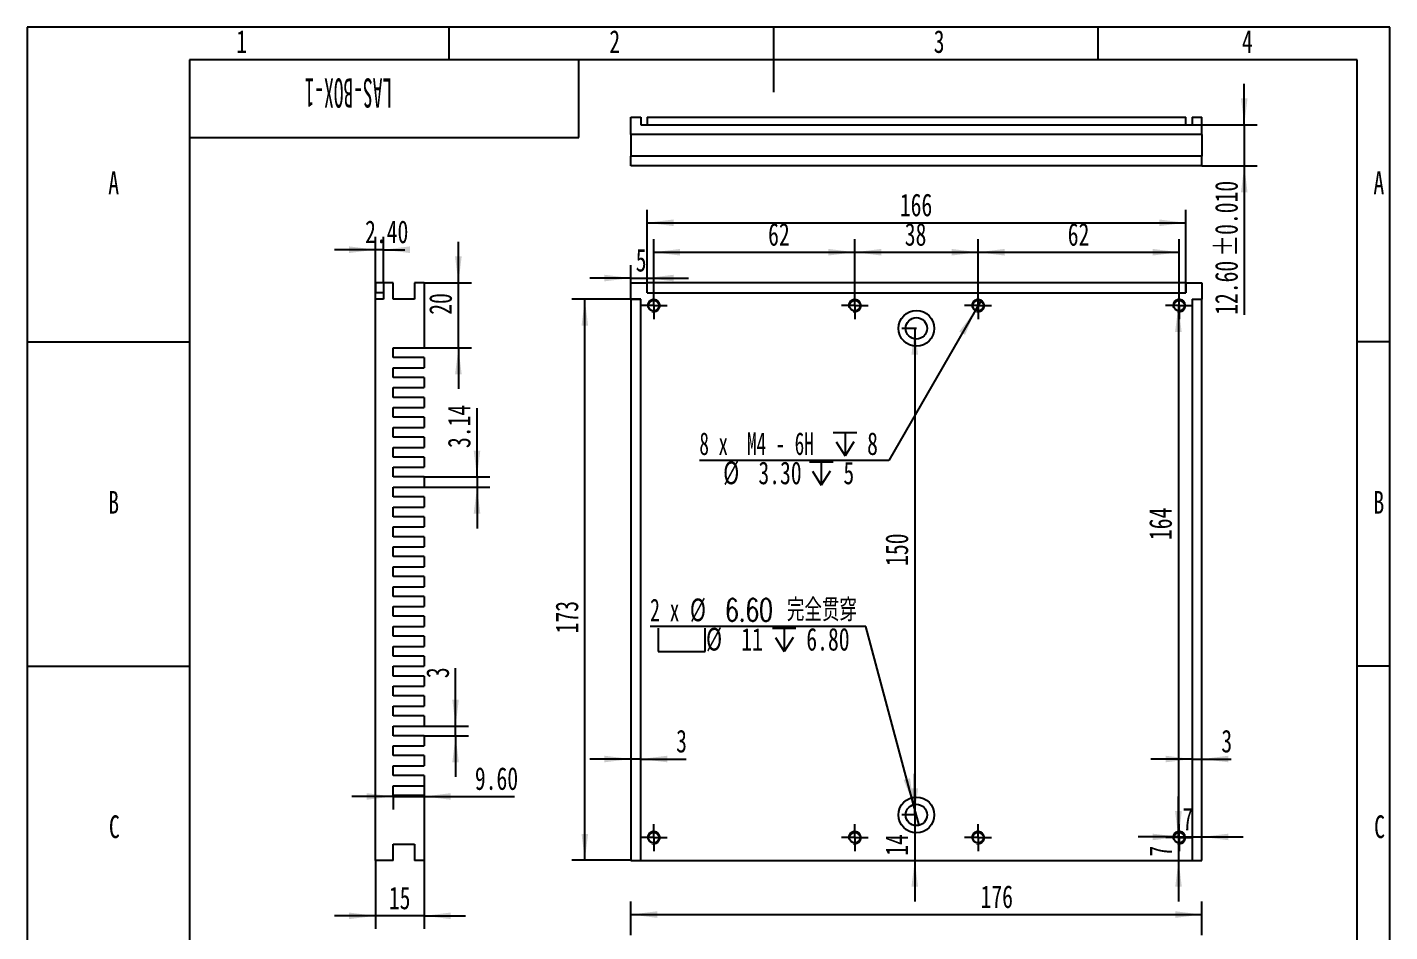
# Model space of a CAD drawing. Header units: millimetres. Extents: x 0 to 210, y 0 to 297.
# Drawn here: x 0 to 210, y 157.6 to 297 of the extents above; entities that cross this region are included whole.
import ezdxf

# ---------------------------------------------------------------- set-up
doc = ezdxf.new("R2010")
doc.units = ezdxf.units.MM
doc.layers.add('图框', color=7, linetype='Continuous')
doc.layers.add('图纸格式', color=7, linetype='Continuous')
doc.styles.add('SLDTEXTSTYLE0', font='TXT', dxfattribs={"width": 0.7, "bigfont": 'bigfont'})
doc.styles.add('SLDTEXTSTYLE5', font='TXT', dxfattribs={"width": 0.7})
doc.styles.add('SLDTEXTSTYLE6', font='TXT', dxfattribs={"width": 0.49})
doc.styles.add('SLDTEXTSTYLE7', font='TXT', dxfattribs={"width": 0.616667})
doc.styles.add('SLDTEXTSTYLE8', font='TXT', dxfattribs={"width": 0.633333})
doc.dimstyles.new('SLDDIMSTYLE0', dxfattribs={"dimtxt": 3.5, "dimasz": 4.08, "dimexe": 0, "dimexo": 0.0625, "dimgap": 0.875, "dimtad": 2, "dimlfac": 2, "dimrnd": 1e-09, "dimzin": 12, "dimdsep": 46, "dimtxsty": 'SLDTEXTSTYLE5', "dimsah": 1, "dimcen": 0.09, "dimadec": 0, "dimazin": 3, "dimtfac": 1, "dimtofl": 0, "dimtmove": 0, "dimatfit": 3, "dimfxl": 0, "dimfrac": 2, "dimtolj": 1, "dimtzin": 12, "dimarcsym": 0})
doc.dimstyles.new('SLDDIMSTYLE1', dxfattribs={"dimtxt": 3.5, "dimasz": 4.08, "dimexe": 0, "dimexo": 0.0625, "dimgap": 0.875, "dimtad": 2, "dimlfac": 2, "dimrnd": 1e-09, "dimzin": 12, "dimdsep": 46, "dimtxsty": 'SLDTEXTSTYLE5', "dimsah": 1, "dimcen": 0.09, "dimadec": 0, "dimazin": 3, "dimtfac": 1, "dimtmove": 0, "dimatfit": 0, "dimfxl": 0, "dimfrac": 2, "dimtolj": 1, "dimtzin": 12, "dimarcsym": 0})
doc.dimstyles.new('SLDDIMSTYLE2', dxfattribs={"dimtxt": 3.5, "dimasz": 4.08, "dimexe": 0, "dimexo": 0.0625, "dimgap": 0.875, "dimtad": 0, "dimtih": 1, "dimtoh": 1, "dimdec": 6, "dimlfac": 2, "dimrnd": 1e-09, "dimzin": 12, "dimdsep": 46, "dimtxsty": 'SLDTEXTSTYLE5', "dimblk1": 'NONE', "dimsah": 1, "dimcen": 0, "dimadec": 0, "dimazin": 3, "dimtfac": 1, "dimtmove": 0, "dimatfit": 3, "dimldrblk": 'NONE', "dimfxl": 0, "dimfrac": 2, "dimtolj": 1, "dimtzin": 12, "dimarcsym": 0})
doc.dimstyles.new('SLDDIMSTYLE3', dxfattribs={"dimtxt": 3.5, "dimasz": 4.08, "dimexe": 0, "dimexo": 0.0625, "dimgap": 0.875, "dimtad": 0, "dimtih": 1, "dimtoh": 1, "dimlfac": 2, "dimrnd": 1e-09, "dimzin": 4, "dimdsep": 46, "dimtxsty": 'SLDTEXTSTYLE5', "dimblk1": 'NONE', "dimsah": 1, "dimcen": 0, "dimadec": 0, "dimazin": 1, "dimtfac": 1, "dimtmove": 0, "dimatfit": 3, "dimldrblk": 'NONE', "dimfxl": 0, "dimfrac": 2, "dimtolj": 1, "dimtzin": 12, "dimarcsym": 0})
doc.dimstyles.new('SLDDIMSTYLE4', dxfattribs={"dimtxt": 3.5, "dimasz": 4.08, "dimexe": 0, "dimexo": 0.0625, "dimgap": 0.875, "dimtad": 2, "dimlfac": 2, "dimrnd": 1e-09, "dimzin": 4, "dimdsep": 46, "dimtxsty": 'SLDTEXTSTYLE5', "dimsah": 1, "dimcen": 0.09, "dimadec": 0, "dimazin": 1, "dimtfac": 1, "dimtmove": 0, "dimatfit": 0, "dimfxl": 0, "dimfrac": 2, "dimtolj": 1, "dimtzin": 12, "dimarcsym": 0})
doc.dimstyles.new('SLDDIMSTYLE5', dxfattribs={"dimtxt": 3.5, "dimasz": 4.08, "dimexe": 0, "dimexo": 0.0625, "dimgap": 0.875, "dimtad": 2, "dimlfac": 2, "dimrnd": 1e-09, "dimzin": 4, "dimdsep": 46, "dimtxsty": 'SLDTEXTSTYLE5', "dimsah": 1, "dimcen": 0.09, "dimadec": 0, "dimazin": 1, "dimtol": 1, "dimtp": 0.01, "dimtm": 0.01, "dimtfac": 1, "dimtdec": 3, "dimtmove": 0, "dimatfit": 0, "dimfxl": 0, "dimfrac": 2, "dimtolj": 1, "dimtzin": 0, "dimarcsym": 0})

# ---------------------------------------------------------------- blocks, each defined once
blk = doc.blocks.new('_D')
at = {"layer": '图纸格式'}
for p, q in [((127.55, 256.16), (127.55, 264.32)), ((146.55, 256.16), (146.55, 264.32)), ((127.55, 262.32), (146.55, 262.32))]:
    blk.add_line(p, q, dxfattribs=at)
for points in [[(127.55, 262.32), (131.63, 261.81), (131.63, 262.83)], [(146.55, 262.32), (142.47, 262.83), (142.47, 261.81)]]:
    blk.add_solid(points, dxfattribs=at)
at = {"layer": '图纸格式', "insert": (135.25, 266.83), "char_height": 3.5, "attachment_point": 1, "style": 'SLDTEXTSTYLE5'}
blk.add_mtext('38', dxfattribs=at)
blk = doc.blocks.new('_D_1')
at = {"layer": '图纸格式'}
for p, q in [((146.55, 256.16), (146.55, 264.32)), ((177.55, 256.16), (177.55, 264.32)), ((146.55, 262.32), (177.55, 262.32))]:
    blk.add_line(p, q, dxfattribs=at)
for points in [[(146.55, 262.32), (150.63, 261.81), (150.63, 262.83)], [(177.55, 262.32), (173.47, 262.83), (173.47, 261.81)]]:
    blk.add_solid(points, dxfattribs=at)
at = {"layer": '图纸格式', "insert": (160.37, 266.83), "char_height": 3.5, "attachment_point": 1, "style": 'SLDTEXTSTYLE5'}
blk.add_mtext('62', dxfattribs=at)
blk = doc.blocks.new('_D_2')
at = {"layer": '图纸格式'}
for p, q in [((96.55, 254.09), (96.55, 264.32)), ((127.55, 256.16), (127.55, 264.32)), ((96.55, 262.32), (127.55, 262.32))]:
    blk.add_line(p, q, dxfattribs=at)
for points in [[(96.55, 262.32), (100.63, 261.81), (100.63, 262.83)], [(127.55, 262.32), (123.47, 262.83), (123.47, 261.81)]]:
    blk.add_solid(points, dxfattribs=at)
at = {"layer": '图纸格式', "insert": (114.19, 266.83), "char_height": 3.5, "attachment_point": 1, "style": 'SLDTEXTSTYLE5'}
blk.add_mtext('62', dxfattribs=at)
blk = doc.blocks.new('_D_3')
at = {"layer": '图纸格式'}
for p, q in [((177.55, 254.09), (175.42, 254.09)), ((177.42, 254.09), (177.42, 172.09))]:
    blk.add_line(p, q, dxfattribs=at)
for points in [[(177.42, 254.09), (176.91, 250.01), (177.93, 250.01)], [(177.42, 172.09), (177.93, 176.17), (176.91, 176.17)]]:
    blk.add_solid(points, dxfattribs=at)
at = {"layer": '图纸格式', "insert": (172.91, 217.95), "char_height": 3.5, "attachment_point": 1, "rotation": 90, "style": 'SLDTEXTSTYLE5'}
blk.add_mtext('164', dxfattribs=at)
blk = doc.blocks.new('_D_4')
at = {"layer": '图纸格式'}
for p, q in [((177.45, 172.09), (177.45, 178.44)), ((177.45, 172.09), (177.45, 168.59)), ((177.45, 168.59), (177.45, 162.24))]:
    blk.add_line(p, q, dxfattribs=at)
for points in [[(177.45, 172.09), (177.95, 176.17), (176.94, 176.17)], [(177.45, 168.59), (176.94, 164.51), (177.95, 164.51)]]:
    blk.add_solid(points, dxfattribs=at)
at = {"layer": '图纸格式', "insert": (172.93, 169.17), "char_height": 3.5, "attachment_point": 1, "rotation": 90, "style": 'SLDTEXTSTYLE5'}
blk.add_mtext('7', dxfattribs=at)
blk = doc.blocks.new('_D_5')
at = {"layer": '图纸格式'}
for p, q in [((177.55, 172.2), (171.2, 172.2)), ((177.55, 172.2), (181.05, 172.2)), ((181.05, 172.2), (187.4, 172.2))]:
    blk.add_line(p, q, dxfattribs=at)
for points in [[(177.55, 172.2), (173.47, 172.7), (173.47, 171.69)], [(181.05, 172.2), (185.13, 171.69), (185.13, 172.7)]]:
    blk.add_solid(points, dxfattribs=at)
at = {"layer": '图纸格式', "insert": (178.03, 176.71), "char_height": 3.5, "attachment_point": 1, "style": 'SLDTEXTSTYLE5'}
blk.add_mtext('7', dxfattribs=at)
blk = doc.blocks.new('_D_6')
at = {"layer": '图纸格式'}
for p, q in [((93.05, 184.2), (86.7, 184.2)), ((94.55, 184.2), (93.05, 184.2)), ((94.55, 184.2), (101.54, 184.2))]:
    blk.add_line(p, q, dxfattribs=at)
for points in [[(93.05, 184.2), (88.97, 184.71), (88.97, 183.7)], [(94.55, 184.2), (98.63, 183.7), (98.63, 184.71)]]:
    blk.add_solid(points, dxfattribs=at)
at = {"layer": '图纸格式', "insert": (100.01, 188.72), "char_height": 3.5, "attachment_point": 1, "style": 'SLDTEXTSTYLE5'}
blk.add_mtext('3', dxfattribs=at)
blk = doc.blocks.new('_D_7')
at = {"layer": '图纸格式'}
for p, q in [((179.55, 184.2), (173.2, 184.2)), ((179.55, 184.2), (181.05, 184.2)), ((181.05, 184.2), (185.58, 184.2))]:
    blk.add_line(p, q, dxfattribs=at)
for points in [[(179.55, 184.2), (175.47, 184.71), (175.47, 183.7)], [(181.05, 184.2), (185.13, 183.7), (185.13, 184.71)]]:
    blk.add_solid(points, dxfattribs=at)
at = {"layer": '图纸格式', "insert": (184.04, 188.72), "char_height": 3.5, "attachment_point": 1, "style": 'SLDTEXTSTYLE5'}
blk.add_mtext('3', dxfattribs=at)
blk = doc.blocks.new('_D_8')
at = {"layer": '图纸格式'}
for p, q in [((94.55, 255.09), (83.94, 255.09)), ((85.94, 168.59), (85.94, 255.09)), ((93.05, 168.59), (83.94, 168.59))]:
    blk.add_line(p, q, dxfattribs=at)
for points in [[(85.94, 255.09), (85.43, 251.01), (86.44, 251.01)], [(85.94, 168.59), (86.44, 172.67), (85.43, 172.67)]]:
    blk.add_solid(points, dxfattribs=at)
at = {"layer": '图纸格式', "insert": (81.42, 203.57), "char_height": 3.5, "attachment_point": 1, "rotation": 90, "style": 'SLDTEXTSTYLE5'}
blk.add_mtext('173', dxfattribs=at)
blk = doc.blocks.new('_D_9')
at = {"layer": '图纸格式'}
for p, q in [((95.55, 256.09), (95.55, 268.86)), ((178.55, 256.09), (178.55, 268.86)), ((95.55, 266.86), (178.55, 266.86))]:
    blk.add_line(p, q, dxfattribs=at)
for points in [[(95.55, 266.86), (99.63, 266.35), (99.63, 267.37)], [(178.55, 266.86), (174.47, 267.37), (174.47, 266.35)]]:
    blk.add_solid(points, dxfattribs=at)
at = {"layer": '图纸格式', "insert": (134.49, 271.37), "char_height": 3.5, "attachment_point": 1, "style": 'SLDTEXTSTYLE5'}
blk.add_mtext('166', dxfattribs=at)
blk = doc.blocks.new('_D_10')
at = {"layer": '图纸格式'}
for p, q in [((93.05, 258.34), (86.7, 258.34)), ((93.05, 257.59), (93.05, 260.34)), ((93.05, 258.34), (95.55, 258.34)), ((95.55, 257.59), (95.55, 260.34)), ((95.55, 258.34), (101.9, 258.34))]:
    blk.add_line(p, q, dxfattribs=at)
for points in [[(93.05, 258.34), (88.97, 258.85), (88.97, 257.83)], [(95.55, 258.34), (99.63, 257.83), (99.63, 258.85)]]:
    blk.add_solid(points, dxfattribs=at)
at = {"layer": '图纸格式', "insert": (93.78, 262.85), "char_height": 3.5, "attachment_point": 1, "style": 'SLDTEXTSTYLE5'}
blk.add_mtext('5', dxfattribs=at)
blk = doc.blocks.new('SW_SYMBOL_HOLE_DEPTH')
at = {"layer": '图纸格式', "color": 0}
for p, q in [((0, 875), (800, 875)), ((100, 555), (400, 75)), ((400, 875), (400, 75)), ((700, 555), (400, 75))]:
    blk.add_line(p, q, dxfattribs=at)
blk = doc.blocks.new('_D_11')
at = {"layer": '图纸格式'}
for p, q in [((146.96, 254.8), (146.14, 253.37)), ((146.14, 253.37), (132.79, 230.24)), ((132.79, 230.24), (103.6, 230.24))]:
    blk.add_line(p, q, dxfattribs=at)
blk.add_solid([(146.14, 253.37), (143.66, 250.09), (144.54, 249.58)], dxfattribs=at)
at = {"layer": '图纸格式', "xscale": 0.004511737089201878, "yscale": 0.004511737089201878, "zscale": 0.004511737089201878}
for p in [(124.24, 230.58), (120.58, 226.06)]:
    blk.add_blockref('SW_SYMBOL_HOLE_DEPTH', p, dxfattribs=at)
at = {"layer": '图纸格式', "char_height": 3.5, "attachment_point": 1}
for s, insert, style in [('8 x  M4 - 6H', (103.6, 234.57), 'SLDTEXTSTYLE7'), ('8', (129.45, 234.57), 'SLDTEXTSTYLE5'), ('%%c', (107.26, 230.07), 'SLDTEXTSTYLE5'), ('3.30', (112.69, 230.06), 'SLDTEXTSTYLE5'), ('5', (125.79, 230.06), 'SLDTEXTSTYLE5')]:
    blk.add_mtext(s, dxfattribs=dict(at, insert=insert, style=style))
blk = doc.blocks.new('_None')
blk = doc.blocks.new('SW_SYMBOL_HOLE_SPOT')
at = {"layer": '图纸格式', "color": 0}
for p, q in [((0, 875), (0, 75)), ((1600, 75), (1600, 875)), ((0, 75), (1600, 75))]:
    blk.add_line(p, q, dxfattribs=at)
blk = doc.blocks.new('_D_12')
at = {"layer": '图纸格式'}
for p, q in [((129.27, 204.61), (96, 204.61)), ((136.62, 177.18), (129.27, 204.61)), ((137.48, 173.99), (136.62, 177.18))]:
    blk.add_line(p, q, dxfattribs=at)
blk.add_solid([(136.62, 177.18), (136.06, 181.25), (135.07, 180.99)], dxfattribs=at)
at = {"layer": '图纸格式', "xscale": 0.004511737089201878, "yscale": 0.004511737089201878, "zscale": 0.004511737089201878}
for name, p in [('SW_SYMBOL_HOLE_SPOT', (97.25, 200.43)), ('SW_SYMBOL_HOLE_DEPTH', (114.87, 200.43))]:
    blk.add_blockref(name, p, dxfattribs=at)
at = {"layer": '图纸格式', "char_height": 3.5, "attachment_point": 1}
for s, insert, style in [('2 x', (96, 208.93), 'SLDTEXTSTYLE8'), ('%%c', (102.13, 208.95), 'SLDTEXTSTYLE5'), ('6.60 完全贯穿', (107.56, 208.93), 'SLDTEXTSTYLE0'), ('%%c', (104.62, 204.43), 'SLDTEXTSTYLE5'), ('11', (110.05, 204.42), 'SLDTEXTSTYLE5'), ('6.80', (120.08, 204.42), 'SLDTEXTSTYLE5')]:
    blk.add_mtext(s, dxfattribs=dict(at, insert=insert, style=style))
blk = doc.blocks.new('_D_13')
at = {"layer": '图纸格式'}
for p, q in [((137.05, 250.59), (134.78, 250.59)), ((136.78, 250.59), (136.78, 175.59)), ((137.05, 175.59), (134.78, 175.59))]:
    blk.add_line(p, q, dxfattribs=at)
for points in [[(136.78, 250.59), (136.28, 246.51), (137.29, 246.51)], [(136.78, 175.59), (137.29, 179.67), (136.28, 179.67)]]:
    blk.add_solid(points, dxfattribs=at)
at = {"layer": '图纸格式', "insert": (132.27, 213.97), "char_height": 3.5, "attachment_point": 1, "rotation": 90, "style": 'SLDTEXTSTYLE5'}
blk.add_mtext('150', dxfattribs=at)
blk = doc.blocks.new('_D_14')
at = {"layer": '图纸格式'}
for p, q in [((136.79, 175.59), (136.79, 181.94)), ((137.05, 175.59), (134.79, 175.59)), ((136.79, 175.59), (136.79, 168.59)), ((136.79, 168.59), (136.79, 162.24))]:
    blk.add_line(p, q, dxfattribs=at)
for points in [[(136.79, 175.59), (137.29, 179.67), (136.28, 179.67)], [(136.79, 168.59), (136.28, 164.51), (137.29, 164.51)]]:
    blk.add_solid(points, dxfattribs=at)
at = {"layer": '图纸格式', "insert": (132.27, 169.29), "char_height": 3.5, "attachment_point": 1, "rotation": 90, "style": 'SLDTEXTSTYLE5'}
blk.add_mtext('14', dxfattribs=at)
blk = doc.blocks.new('SW_CENTERMARKSYMBOL_0')
at = {"layer": '图纸格式', "color": 0}
for p, q in [((-1.25, 0), (-2.075, 0)), ((0, 0), (-1.25, 0)), ((0, 1.25), (0, 2.075)), ((0, 0), (0, 1.25)), ((0, 0), (0, -1.25)), ((0, 0), (1.25, 0)), ((1.25, 0), (2.075, 0)), ((0, -1.25), (0, -2.075))]:
    blk.add_line(p, q, dxfattribs=at)
blk = doc.blocks.new('SW_CENTERMARKSYMBOL_1')
at = {"layer": '图纸格式', "color": 0}
for p, q in [((-1.25, 0), (-2.075, 0)), ((0, 0), (-1.25, 0)), ((0, 1.25), (0, 2.075)), ((0, 0), (0, 1.25)), ((0, 0), (0, -1.25)), ((0, 0), (1.25, 0)), ((1.25, 0), (2.075, 0)), ((0, -1.25), (0, -2.075))]:
    blk.add_line(p, q, dxfattribs=at)
blk = doc.blocks.new('SW_CENTERMARKSYMBOL_2')
at = {"layer": '图纸格式', "color": 0}
for p, q in [((-1.25, 0), (-2.075, 0)), ((0, 0), (-1.25, 0)), ((0, 1.25), (0, 2.075)), ((0, 0), (0, 1.25)), ((0, 0), (0, -1.25)), ((0, 0), (1.25, 0)), ((1.25, 0), (2.075, 0)), ((0, -1.25), (0, -2.075))]:
    blk.add_line(p, q, dxfattribs=at)
blk = doc.blocks.new('SW_CENTERMARKSYMBOL_3')
at = {"layer": '图纸格式', "color": 0}
for p, q in [((-1.25, 0), (-2.075, 0)), ((0, 0), (-1.25, 0)), ((0, 1.25), (0, 2.075)), ((0, 0), (0, 1.25)), ((0, 0), (0, -1.25)), ((0, 0), (1.25, 0)), ((1.25, 0), (2.075, 0)), ((0, -1.25), (0, -2.075))]:
    blk.add_line(p, q, dxfattribs=at)
blk = doc.blocks.new('SW_CENTERMARKSYMBOL_4')
at = {"layer": '图纸格式', "color": 0}
for p, q in [((-1.25, 0), (-2.075, 0)), ((0, 0), (-1.25, 0)), ((0, 1.25), (0, 2.075)), ((0, 0), (0, 1.25)), ((0, 0), (0, -1.25)), ((0, 0), (1.25, 0)), ((1.25, 0), (2.075, 0)), ((0, -1.25), (0, -2.075))]:
    blk.add_line(p, q, dxfattribs=at)
blk = doc.blocks.new('SW_CENTERMARKSYMBOL_5')
at = {"layer": '图纸格式', "color": 0}
for p, q in [((-1.25, 0), (-2.075, 0)), ((0, 0), (-1.25, 0)), ((0, 1.25), (0, 2.075)), ((0, 0), (0, 1.25)), ((0, 0), (0, -1.25)), ((0, 0), (1.25, 0)), ((1.25, 0), (2.075, 0)), ((0, -1.25), (0, -2.075))]:
    blk.add_line(p, q, dxfattribs=at)
blk = doc.blocks.new('SW_CENTERMARKSYMBOL_6')
at = {"layer": '图纸格式', "color": 0}
for p, q in [((-1.25, 0), (-2.075, 0)), ((0, 0), (-1.25, 0)), ((0, 1.25), (0, 2.075)), ((0, 0), (0, 1.25)), ((0, 0), (0, -1.25)), ((0, 0), (1.25, 0)), ((1.25, 0), (2.075, 0)), ((0, -1.25), (0, -2.075))]:
    blk.add_line(p, q, dxfattribs=at)
blk = doc.blocks.new('SW_CENTERMARKSYMBOL_7')
at = {"layer": '图纸格式', "color": 0}
for p, q in [((-1.25, 0), (-2.075, 0)), ((0, 0), (-1.25, 0)), ((0, 1.25), (0, 2.075)), ((0, 0), (0, 1.25)), ((0, 0), (0, -1.25)), ((0, 0), (1.25, 0)), ((1.25, 0), (2.075, 0)), ((0, -1.25), (0, -2.075))]:
    blk.add_line(p, q, dxfattribs=at)
blk = doc.blocks.new('_D_15')
at = {"layer": '图纸格式'}
for p, q in [((53.69, 255.09), (53.69, 264.71)), ((54.89, 257.59), (54.89, 264.71)), ((53.69, 262.71), (47.34, 262.71)), ((54.89, 262.71), (53.69, 262.71)), ((54.89, 262.71), (58.21, 262.71))]:
    blk.add_line(p, q, dxfattribs=at)
for points in [[(53.69, 262.71), (49.61, 263.22), (49.61, 262.2)], [(54.89, 262.71), (58.97, 262.2), (58.97, 263.22)]]:
    blk.add_solid(points, dxfattribs=at)
at = {"layer": '图纸格式', "insert": (52.07, 267.22), "char_height": 3.5, "attachment_point": 1, "style": 'SLDTEXTSTYLE5'}
blk.add_mtext('2.40', dxfattribs=at)
blk = doc.blocks.new('_D_16')
at = {"layer": '图纸格式'}
for p, q in [((66.02, 189.29), (66.02, 198.21)), ((61.19, 189.29), (68.02, 189.29)), ((66.02, 187.79), (66.02, 189.29)), ((61.19, 187.79), (68.02, 187.79)), ((66.02, 187.79), (66.02, 181.44))]:
    blk.add_line(p, q, dxfattribs=at)
for points in [[(66.02, 189.29), (66.52, 193.37), (65.51, 193.37)], [(66.02, 187.79), (65.51, 183.71), (66.52, 183.71)]]:
    blk.add_solid(points, dxfattribs=at)
at = {"layer": '图纸格式', "insert": (61.5, 196.67), "char_height": 3.5, "attachment_point": 1, "rotation": 90, "style": 'SLDTEXTSTYLE5'}
blk.add_mtext('3', dxfattribs=at)
blk = doc.blocks.new('_D_17')
at = {"layer": '图纸格式'}
for p, q in [((69.32, 227.68), (69.32, 238.28)), ((61.19, 227.68), (71.32, 227.68)), ((69.32, 227.68), (69.32, 226.11)), ((61.19, 226.11), (71.32, 226.11)), ((69.32, 226.11), (69.32, 219.76))]:
    blk.add_line(p, q, dxfattribs=at)
for points in [[(69.32, 227.68), (69.83, 231.76), (68.81, 231.76)], [(69.32, 226.11), (68.81, 222.03), (69.83, 222.03)]]:
    blk.add_solid(points, dxfattribs=at)
at = {"layer": '图纸格式', "insert": (64.81, 232.14), "char_height": 3.5, "attachment_point": 1, "rotation": 90, "style": 'SLDTEXTSTYLE5'}
blk.add_mtext('3.14', dxfattribs=at)
blk = doc.blocks.new('_D_18')
at = {"layer": '图纸格式'}
for p, q in [((56.39, 178.59), (56.39, 176.43)), ((61.19, 180.09), (61.19, 176.43)), ((56.39, 178.43), (50.04, 178.43)), ((56.39, 178.43), (61.19, 178.43)), ((61.19, 178.43), (75.12, 178.43))]:
    blk.add_line(p, q, dxfattribs=at)
for points in [[(56.39, 178.43), (52.31, 178.94), (52.31, 177.93)], [(61.19, 178.43), (65.27, 177.93), (65.27, 178.94)]]:
    blk.add_solid(points, dxfattribs=at)
at = {"layer": '图纸格式', "insert": (68.99, 182.95), "char_height": 3.5, "attachment_point": 1, "style": 'SLDTEXTSTYLE5'}
blk.add_mtext('9.60', dxfattribs=at)
blk = doc.blocks.new('_D_19')
at = {"layer": '图纸格式'}
for p, q in [((66.45, 257.59), (66.45, 263.94)), ((61.19, 257.59), (68.45, 257.59)), ((66.45, 247.59), (66.45, 257.59)), ((61.19, 247.59), (68.45, 247.59)), ((66.45, 247.59), (66.45, 241.24))]:
    blk.add_line(p, q, dxfattribs=at)
for points in [[(66.45, 257.59), (66.96, 261.67), (65.94, 261.67)], [(66.45, 247.59), (65.94, 243.51), (66.96, 243.51)]]:
    blk.add_solid(points, dxfattribs=at)
at = {"layer": '图纸格式', "insert": (61.94, 252.68), "char_height": 3.5, "attachment_point": 1, "rotation": 90, "style": 'SLDTEXTSTYLE5'}
blk.add_mtext('20', dxfattribs=at)
blk = doc.blocks.new('_D_20')
at = {"layer": '图纸格式'}
for p, q in [((53.69, 168.59), (53.69, 158.03)), ((61.19, 168.59), (61.19, 158.03)), ((53.69, 160.03), (47.34, 160.03)), ((61.19, 160.03), (53.69, 160.03)), ((61.19, 160.03), (67.54, 160.03))]:
    blk.add_line(p, q, dxfattribs=at)
for points in [[(53.69, 160.03), (49.61, 160.54), (49.61, 159.53)], [(61.19, 160.03), (65.27, 159.53), (65.27, 160.54)]]:
    blk.add_solid(points, dxfattribs=at)
at = {"layer": '图纸格式', "insert": (55.73, 164.55), "char_height": 3.5, "attachment_point": 1, "style": 'SLDTEXTSTYLE5'}
blk.add_mtext('15', dxfattribs=at)
blk = doc.blocks.new('_D_21')
at = {"layer": '图纸格式'}
for p, q in [((187.58, 281.95), (187.58, 288.3)), ((179.55, 281.95), (189.58, 281.95)), ((187.58, 281.95), (187.58, 275.65)), ((181.05, 275.65), (189.58, 275.65)), ((187.58, 275.65), (187.58, 252.67))]:
    blk.add_line(p, q, dxfattribs=at)
for points in [[(187.58, 281.95), (188.08, 286.03), (187.07, 286.03)], [(187.58, 275.65), (187.07, 271.57), (188.08, 271.57)]]:
    blk.add_solid(points, dxfattribs=at)
at = {"layer": '图纸格式', "char_height": 3.5, "attachment_point": 1, "rotation": 90, "style": 'SLDTEXTSTYLE5'}
for s, insert in [('±0.010', (183.06, 261.66)), ('12.60', (183.06, 252.67))]:
    blk.add_mtext(s, dxfattribs=dict(at, insert=insert))
blk = doc.blocks.new('_D_24')
at = {"layer": '图纸格式'}
for p, q in [((93.05, 157.06), (93.05, 162.23)), ((181.05, 157.06), (181.05, 162.23)), ((93.05, 160.23), (181.05, 160.23))]:
    blk.add_line(p, q, dxfattribs=at)
for points in [[(93.05, 160.23), (97.13, 159.72), (97.13, 160.74)], [(181.05, 160.23), (176.97, 160.74), (176.97, 159.72)]]:
    blk.add_solid(points, dxfattribs=at)
at = {"layer": '图纸格式', "insert": (146.93, 164.74), "char_height": 3.5, "attachment_point": 1, "style": 'SLDTEXTSTYLE5'}
blk.add_mtext('176', dxfattribs=at)

msp = doc.modelspace()

# ---------------------------------------------------------------- linework, layer by layer
at = {"color": 7, "linetype": 'Continuous', "lineweight": 25}
for p, q in [((93.04876778, 280.45359713), (93.04876778, 283.15359713)), ((93.04876778, 283.15359713), (94.54876778, 283.15359713)), ((94.54876778, 283.15359713), (94.54876778, 281.95359713)), ((94.54876778, 281.95359713), (179.54876778, 281.95359713)), ((95.54876778, 283.15359713), (178.54876778, 283.15359713)), ((95.54876778, 283.15359713), (95.54876778, 281.95359713)), ((178.54876778, 281.95359713), (178.54876778, 283.15359713)), ((179.54876778, 283.15359713), (179.54876778, 281.95359713)), ((179.54876778, 283.15359713), (181.04876778, 283.15359713)), ((181.04876778, 280.45359713), (181.04876778, 283.15359713)), ((181.04876778, 280.45359713), (93.04876778, 280.45359713)), ((93.04876778, 280.45359713), (93.04876778, 277.15359713)), ((181.04876778, 280.45359713), (181.04876778, 277.15359713)), ((181.04876778, 277.15359713), (93.04876778, 277.15359713)), ((93.04876778, 275.65359713), (93.04876778, 277.15359713)), ((181.04876778, 275.65359713), (93.04876778, 275.65359713)), ((181.04876778, 275.65359713), (181.04876778, 277.15359713)), ((53.69249153, 257.58669745), (53.69249153, 256.08669745)), ((54.89249153, 257.58669745), (53.69249153, 257.58669745)), ((54.89249153, 257.58669745), (54.89249153, 255.08669745)), ((56.39249153, 257.58669745), (54.89249153, 257.58669745)), ((56.39249153, 255.08669745), (56.39249153, 257.58669745)), ((59.69249153, 257.58669745), (59.69249153, 255.08669745)), ((61.19249153, 257.58669745), (59.69249153, 257.58669745)), ((61.19249153, 257.58669745), (61.19249153, 247.58669745)), ((93.04876778, 255.08669745), (93.04876778, 257.58669745)), ((93.04876778, 257.58669745), (95.54876778, 257.58669745)), ((178.54876778, 257.58669745), (95.54876778, 257.58669745)), ((95.54876778, 256.08669745), (95.54876778, 257.58669745)), ((178.54876778, 257.58669745), (178.54876778, 256.08669745)), ((178.54876778, 257.58669745), (181.04876778, 257.58669745)), ((181.04876778, 257.58669745), (181.04876778, 255.08669745)), ((54.89249153, 256.08669745), (53.69249153, 256.08669745)), ((53.69249153, 168.58669745), (53.69249153, 255.08669745)), ((54.89249153, 255.08669745), (53.69249153, 255.08669745)), ((59.69249153, 255.08669745), (56.39249153, 255.08669745)), ((93.04876778, 255.08669745), (93.04876778, 168.58669745)), ((93.04876778, 255.08669745), (94.54876778, 255.08669745)), ((94.54876778, 168.58669745), (94.54876778, 255.08669745)), ((95.54876778, 256.08669745), (178.54876778, 256.08669745)), ((179.54876778, 255.08669745), (179.54876778, 168.58669745)), ((179.54876778, 255.08669745), (181.04876778, 255.08669745)), ((181.04876778, 168.58669745), (181.04876778, 255.08669745)), ((56.39249153, 247.58669745), (61.19249153, 247.58669745)), ((56.39249153, 246.08669745), (56.39249153, 247.58669745)), ((61.19249153, 246.08669745), (56.39249153, 246.08669745)), ((61.19249153, 246.08669745), (61.19249153, 244.51851563)), ((56.39249153, 244.51851563), (61.19249153, 244.51851563)), ((56.39249153, 243.01851563), (56.39249153, 244.51851563)), ((61.19249153, 243.01851563), (56.39249153, 243.01851563)), ((61.19249153, 243.01851563), (61.19249153, 241.45033381)), ((56.39249153, 241.45033381), (61.19249153, 241.45033381)), ((56.39249153, 239.95033381), (56.39249153, 241.45033381)), ((61.19249153, 239.95033381), (56.39249153, 239.95033381)), ((61.19249153, 239.95033381), (61.19249153, 238.38215199)), ((56.39249153, 238.38215199), (61.19249153, 238.38215199)), ((56.39249153, 236.88215199), (56.39249153, 238.38215199)), ((61.19249153, 236.88215199), (56.39249153, 236.88215199)), ((56.39249153, 235.31397017), (61.19249153, 235.31397017)), ((56.39249153, 233.81397017), (56.39249153, 235.31397017)), ((61.19249153, 236.88215199), (61.19249153, 235.31397017)), ((61.19249153, 233.81397017), (56.39249153, 233.81397017)), ((61.19249153, 233.81397017), (61.19249153, 232.24578835)), ((56.39249153, 232.24578835), (61.19249153, 232.24578835)), ((56.39249153, 230.74578835), (56.39249153, 232.24578835)), ((61.19249153, 230.74578835), (56.39249153, 230.74578835)), ((56.39249153, 229.17760654), (61.19249153, 229.17760654)), ((56.39249153, 227.67760654), (56.39249153, 229.17760654)), ((61.19249153, 230.74578835), (61.19249153, 229.17760654)), ((61.19249153, 227.67760654), (56.39249153, 227.67760654)), ((61.19249153, 227.67760654), (61.19249153, 226.10942472)), ((56.39249153, 226.10942472), (61.19249153, 226.10942472)), ((56.39249153, 224.60942472), (56.39249153, 226.10942472)), ((61.19249153, 224.60942472), (56.39249153, 224.60942472)), ((56.39249153, 223.0412429), (61.19249153, 223.0412429)), ((56.39249153, 221.5412429), (56.39249153, 223.0412429)), ((61.19249153, 224.60942472), (61.19249153, 223.0412429)), ((61.19249153, 221.5412429), (56.39249153, 221.5412429)), ((61.19249153, 221.5412429), (61.19249153, 219.97306108)), ((56.39249153, 219.97306108), (61.19249153, 219.97306108)), ((56.39249153, 218.47306108), (56.39249153, 219.97306108)), ((61.19249153, 218.47306108), (56.39249153, 218.47306108)), ((61.19249153, 218.47306108), (61.19249153, 216.90487926)), ((56.39249153, 215.40487926), (56.39249153, 216.90487926)), ((56.39249153, 216.90487926), (61.19249153, 216.90487926)), ((61.19249153, 215.40487926), (56.39249153, 215.40487926)), ((61.19249153, 215.40487926), (61.19249153, 213.83669745)), ((56.39249153, 213.83669745), (61.19249153, 213.83669745)), ((56.39249153, 212.33669745), (56.39249153, 213.83669745)), ((61.19249153, 212.33669745), (56.39249153, 212.33669745)), ((61.19249153, 212.33669745), (61.19249153, 210.76851563)), ((56.39249153, 210.76851563), (61.19249153, 210.76851563)), ((56.39249153, 209.26851563), (56.39249153, 210.76851563)), ((61.19249153, 209.26851563), (56.39249153, 209.26851563)), ((61.19249153, 209.26851563), (61.19249153, 207.70033381)), ((56.39249153, 207.70033381), (61.19249153, 207.70033381)), ((56.39249153, 206.20033381), (56.39249153, 207.70033381)), ((61.19249153, 206.20033381), (56.39249153, 206.20033381)), ((61.19249153, 206.20033381), (61.19249153, 204.63215199)), ((56.39249153, 204.63215199), (61.19249153, 204.63215199)), ((56.39249153, 203.13215199), (56.39249153, 204.63215199)), ((61.19249153, 203.13215199), (56.39249153, 203.13215199)), ((61.19249153, 203.13215199), (61.19249153, 201.56397017)), ((56.39249153, 201.56397017), (61.19249153, 201.56397017)), ((56.39249153, 200.06397017), (56.39249153, 201.56397017)), ((61.19249153, 200.06397017), (56.39249153, 200.06397017)), ((61.19249153, 200.06397017), (61.19249153, 198.49578835)), ((56.39249153, 198.49578835), (61.19249153, 198.49578835)), ((56.39249153, 196.99578835), (56.39249153, 198.49578835)), ((61.19249153, 196.99578835), (56.39249153, 196.99578835)), ((56.39249153, 195.42760654), (61.19249153, 195.42760654)), ((56.39249153, 193.92760654), (56.39249153, 195.42760654)), ((61.19249153, 196.99578835), (61.19249153, 195.42760654)), ((61.19249153, 193.92760654), (56.39249153, 193.92760654)), ((61.19249153, 193.92760654), (61.19249153, 192.35942472)), ((56.39249153, 192.35942472), (61.19249153, 192.35942472)), ((56.39249153, 190.85942472), (56.39249153, 192.35942472)), ((61.19249153, 190.85942472), (56.39249153, 190.85942472)), ((56.39249153, 189.2912429), (61.19249153, 189.2912429)), ((56.39249153, 187.7912429), (56.39249153, 189.2912429)), ((61.19249153, 190.85942472), (61.19249153, 189.2912429)), ((61.19249153, 187.7912429), (56.39249153, 187.7912429)), ((61.19249153, 187.7912429), (61.19249153, 186.22306108)), ((56.39249153, 186.22306108), (61.19249153, 186.22306108)), ((56.39249153, 184.72306108), (56.39249153, 186.22306108)), ((61.19249153, 184.72306108), (56.39249153, 184.72306108)), ((56.39249153, 183.15487926), (61.19249153, 183.15487926)), ((56.39249153, 181.65487926), (56.39249153, 183.15487926)), ((61.19249153, 184.72306108), (61.19249153, 183.15487926)), ((61.19249153, 181.65487926), (56.39249153, 181.65487926)), ((61.19249153, 181.65487926), (61.19249153, 180.08669745)), ((56.39249153, 180.08669745), (61.19249153, 180.08669745)), ((56.39249153, 178.58669745), (56.39249153, 180.08669745)), ((61.19249153, 178.58669745), (56.39249153, 178.58669745)), ((61.19249153, 178.58669745), (61.19249153, 168.58669745)), ((56.39249153, 171.08669745), (59.69249153, 171.08669745)), ((56.39249153, 168.58669745), (56.39249153, 171.08669745)), ((59.69249153, 171.08669745), (59.69249153, 168.58669745)), ((56.39249153, 168.58669745), (53.69249153, 168.58669745)), ((61.19249153, 168.58669745), (59.69249153, 168.58669745)), ((93.04876778, 168.58669745), (94.54876778, 168.58669745)), ((94.54876778, 168.58669745), (179.54876778, 168.58669745)), ((179.54876778, 168.58669745), (181.04876778, 168.58669745))]:
    msp.add_line(p, q, dxfattribs=at)
for centre, radius in [((96.54876778, 254.08669745), 0.825), ((127.54876778, 254.08669745), 0.825), ((146.54876778, 254.08669745), 0.825), ((177.54876778, 254.08669745), 0.825), ((137.04876778, 250.58669745), 2.75), ((137.04876778, 250.58669745), 1.65), ((137.04876778, 175.58669745), 2.75), ((137.04876778, 175.58669745), 1.65), ((96.54876778, 172.08669745), 0.825), ((127.54876778, 172.08669745), 0.825), ((146.54876778, 172.08669745), 0.825), ((177.54876778, 172.08669745), 0.825)]:
    msp.add_circle(centre, radius, dxfattribs=at)
at = {"color": 7, "linetype": 'Continuous', "lineweight": 18}
for centre in [(96.54876778, 254.08669745), (127.54876778, 254.08669745), (146.54876778, 254.08669745), (177.54876778, 254.08669745), (96.54876778, 172.08669745), (127.54876778, 172.08669745), (146.54876778, 172.08669745), (177.54876778, 172.08669745)]:
    msp.add_arc(centre, 1, 255, 195, dxfattribs=at)
at = {"layer": '图框'}
for p, q in [((210, 297), (0, 297)), ((0, 297), (0, 0)), ((65, 297), (65, 292)), ((165, 297), (165, 292)), ((210, 0), (210, 297)), ((0, 248.5), (25, 248.5)), ((210, 248.5), (205, 248.5)), ((0, 198.5), (25, 198.5)), ((210, 198.5), (205, 198.5))]:
    msp.add_line(p, q, dxfattribs=at)
at = {"layer": '图框', "lineweight": 25}
for p, q in [((115, 297), (115, 287)), ((205, 292), (25, 292)), ((25, 292), (25, 5)), ((85, 280), (85, 292)), ((205, 4.97293926), (205, 292)), ((25, 280), (85, 280))]:
    msp.add_line(p, q, dxfattribs=at)

# ---------------------------------------------------------------- block references
at = {"layer": '图纸格式'}
for name, p in [('SW_CENTERMARKSYMBOL_7', (96.54876778, 254.08669745)), ('SW_CENTERMARKSYMBOL_6', (127.54876778, 254.08669745)), ('SW_CENTERMARKSYMBOL_0', (146.54876778, 254.08669745)), ('SW_CENTERMARKSYMBOL_1', (177.54876778, 254.08669745)), ('SW_CENTERMARKSYMBOL_4', (96.54876778, 172.08669745)), ('SW_CENTERMARKSYMBOL_5', (127.54876778, 172.08669745)), ('SW_CENTERMARKSYMBOL_3', (146.54876778, 172.08669745)), ('SW_CENTERMARKSYMBOL_2', (177.54876778, 172.08669745))]:
    msp.add_blockref(name, p, dxfattribs=at)

# ---------------------------------------------------------------- texts
at = {"color": 7, "linetype": 'Continuous', "lineweight": 0, "char_height": 3.5, "attachment_point": 2, "style": 'SLDTEXTSTYLE5'}
for s, insert in [('1', (33.04444444, 296.54775852)), ('2', (90.54444444, 296.54775852)), ('3', (140.54444444, 296.54775852)), ('4', (188.04444444, 296.54775852))]:
    msp.add_mtext(s, dxfattribs=dict(at, insert=insert))
at = {"layer": '图框', "insert": (49.49480756, 284.60815616), "char_height": 4.5, "attachment_point": 2, "rotation": 180, "style": 'SLDTEXTSTYLE6'}
msp.add_mtext('LAS-BOX-1', dxfattribs=at)
at = {"layer": '图框', "char_height": 3.5, "attachment_point": 2, "style": 'SLDTEXTSTYLE5'}
for s, insert in [('A', (13.32031252, 274.77069777)), ('A', (208.32031252, 274.77069777)), ('B', (13.32031252, 225.52069777)), ('B', (208.32031252, 225.52069777)), ('C', (13.42725694, 175.52069777)), ('C', (208.42725694, 175.52069777))]:
    msp.add_mtext(s, dxfattribs=dict(at, insert=insert))

# ---------------------------------------------------------------- dimensions: what is measured, and where the dimension line sits
at = {"layer": '图纸格式'}
for base, p1, p2, dimstyle, picture, middle in [((187.57587506, 275.65359713), (179.54876778, 281.95359713), (181.04876778, 275.65359713), 'SLDDIMSTYLE5', '_D_21', (187.57587506, 262.64490402)), ((66.44884501, 257.58669745), (61.19249153, 247.58669745), (61.19249153, 257.58669745), 'SLDDIMSTYLE1', '_D_19', (66.44884501, 254.21156937)), ((85.93607869, 255.08669745), (93.04876778, 168.58669745), (94.54876778, 255.08669745), 'SLDDIMSTYLE0', '_D_8', (85.93607869, 205.87033141)), ((177.42210944, 172.08669745), (177.54876778, 254.08669745), (175.47376778, 172.08669745), 'SLDDIMSTYLE0', '_D_3', (177.42210944, 220.2531688)), ((136.78447211, 175.58669745), (137.04876778, 250.58669745), (137.04876778, 175.58669745), 'SLDDIMSTYLE0', '_D_13', (136.78447211, 216.2778305)), ((69.31769415, 226.10942472), (61.19249153, 227.67760654), (61.19249153, 226.10942472), 'SLDDIMSTYLE1', '_D_17', (69.31769415, 235.20612669)), ((66.01613124, 189.2912429), (61.19249153, 187.7912429), (61.19249153, 189.2912429), 'SLDDIMSTYLE1', '_D_16', (66.01613124, 197.4425757)), ((136.78613468, 168.58669745), (137.04876778, 175.58669745), (93.04876778, 168.58669745), 'SLDDIMSTYLE1', '_D_14', (136.78613468, 170.82965686)), ((177.44599803, 168.58669745), (175.47376778, 172.08669745), (181.04876778, 168.58669745), 'SLDDIMSTYLE1', '_D_4', (177.44599803, 169.9365688))]:
    dim = msp.add_linear_dim(base=base, p1=p1, p2=p2, angle=90, dimstyle=dimstyle, dxfattribs=at)
    dim.commit()
    dim.dimension.update_dxf_attribs({"geometry": picture, "text_midpoint": middle, "dimtype": 160})
for base, p1, p2, dimstyle, picture, middle in [((178.54876778, 266.85898979), (95.54876778, 256.08669745), (178.54876778, 256.08669745), 'SLDDIMSTYLE0', '_D_9', (136.78447211, 266.85898979)), ((53.69249153, 262.70779315), (54.89249153, 257.58669745), (53.69249153, 255.08669745), 'SLDDIMSTYLE4', '_D_15', (55.1367924, 262.70779315)), ((127.54876778, 262.32007103), (96.54876778, 254.08669745), (127.54876778, 256.16169745), 'SLDDIMSTYLE0', '_D_2', (115.7245649, 262.32007103)), ((146.54876778, 262.32007103), (127.54876778, 256.16169745), (146.54876778, 256.16169745), 'SLDDIMSTYLE0', '_D', (136.78447211, 262.32007103)), ((177.54876778, 262.32007103), (146.54876778, 256.16169745), (177.54876778, 256.16169745), 'SLDDIMSTYLE0', '_D_1', (161.90811696, 262.32007103)), ((95.54876778, 258.34053737), (93.04876778, 257.58669745), (95.54876778, 257.58669745), 'SLDDIMSTYLE1', '_D_10', (94.54754151, 258.34053737)), ((93.04876778, 184.20473729), (94.54876778, 168.58669745), (93.04876778, 168.58669745), 'SLDDIMSTYLE1', '_D_6', (100.77316001, 184.20473729)), ((181.04876778, 184.20473729), (179.54876778, 168.58669745), (181.04876778, 168.58669745), 'SLDDIMSTYLE1', '_D_7', (184.81161555, 184.20473729)), ((61.19249153, 178.4335388), (56.39249153, 178.58669745), (61.19249153, 180.08669745), 'SLDDIMSTYLE4', '_D_18', (72.05739538, 178.4335388)), ((181.04876778, 172.19539731), (177.54876778, 174.16169745), (181.04876778, 168.58669745), 'SLDDIMSTYLE1', '_D_5', (178.79782845, 172.19539731)), ((53.69249153, 160.03371637), (61.19249153, 168.58669745), (53.69249153, 168.58669745), 'SLDDIMSTYLE1', '_D_20', (57.26250185, 160.03371637)), ((181.04876778, 160.23231699), (93.04876778, 157.06351419), (181.04876778, 157.06351419), 'SLDDIMSTYLE0', '_D_24', (149.22988589, 160.23231699))]:
    dim = msp.add_linear_dim(base=base, p1=p1, p2=p2, dimstyle=dimstyle, dxfattribs=at)
    dim.commit()
    dim.dimension.update_dxf_attribs({"geometry": picture, "text_midpoint": middle, "dimtype": 160})
dim = msp.add_diameter_dim_2p(p1=(146.96108151, 254.80127591), p2=(146.13645405, 253.37211898), text='8 x  M4 - 6H {\\fGDT;x} 8\\P%%c 3.30 {\\fGDT;x} 5\\P', dimstyle='SLDDIMSTYLE2', override={"dimpost": '<>'}, dxfattribs=at)
dim.commit()
dim.dimension.update_dxf_attribs({"geometry": '_D_11', "text_midpoint": (117.40395076, 230.05892419), "dimtype": 163})
dim = msp.add_diameter_dim_2p(p1=(137.47601625, 173.99297264), p2=(136.62151931, 177.18042225), text='2 x <> 完全贯穿\\P{\\fGDT;v}%%c 11 {\\fGDT;x} 6.80\\P', dimstyle='SLDDIMSTYLE3', dxfattribs=at)
dim.commit()
dim.dimension.update_dxf_attribs({"geometry": '_D_12', "text_midpoint": (111.84087113, 204.41952495), "dimtype": 163})

doc.saveas('drawing.dxf')
